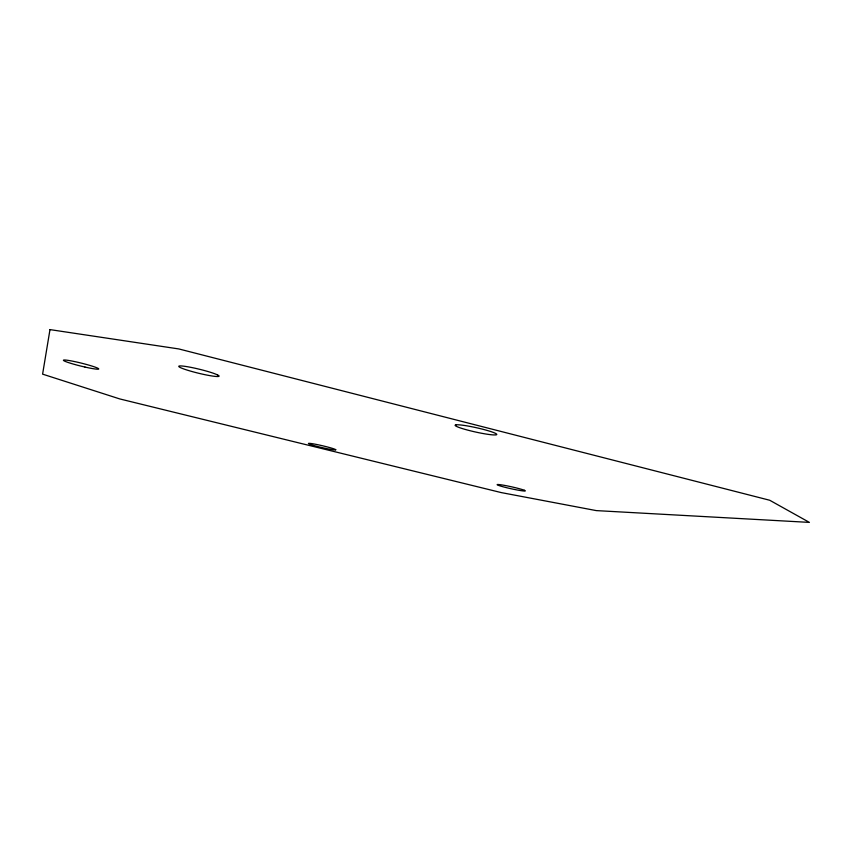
<?xml version="1.0" encoding="UTF-8"?>
<svg xmlns="http://www.w3.org/2000/svg" width="852" height="852" viewBox="0 0 852 852"><rect width="100%" height="100%" fill="white"/><g stroke="black" fill="none" stroke-linecap="round" stroke-linejoin="round"><path stroke-width="1.28" d="M49.98 329.607L42.6 374.145L119.759 398.928L501.221 492.584L596.293 510.604L809.4 522.393L769.707 500.252L178.792 348.937L49.98 329.607M335.752 449.75L335.443 449.931A14.037 0.948 13.1 0 1 319.276 446.938A14.037 0.948 13.1 0 1 308.69 443.349L309.84 443.37A14.037 0.948 13.1 0 1 324.91 446.331A14.037 0.948 13.1 0 1 335.752 449.75M456.044 424.818L455.117 425.201A21.321 2.194 12.5 0 0 469.463 430.569A21.321 2.194 12.5 0 0 493.212 434.914L495.619 434.925A21.321 2.194 12.5 0 0 482.413 429.152A21.321 2.194 12.5 0 0 456.044 424.818M84.987 367.063L80.461 365.987A18.18 1.491 13.9 0 1 63.442 360.194A18.18 1.491 13.9 0 1 81.803 363.24L86.393 364.443A18.18 1.491 13.9 0 1 98.715 369.001A18.18 1.491 13.9 0 1 84.987 367.063M524.193 490.219L522.319 489.58A14.388 0.99 12.5 0 0 498.739 484.532A14.388 0.99 12.5 0 0 510.795 488.675A14.388 0.99 12.5 0 0 524.193 490.219M217.324 374.795L214.523 373.655A20.799 2.045 13.7 0 0 180.667 365.923A20.799 2.045 13.7 0 0 198.612 373.251A20.799 2.045 13.7 0 0 217.324 374.795"/></g></svg>
